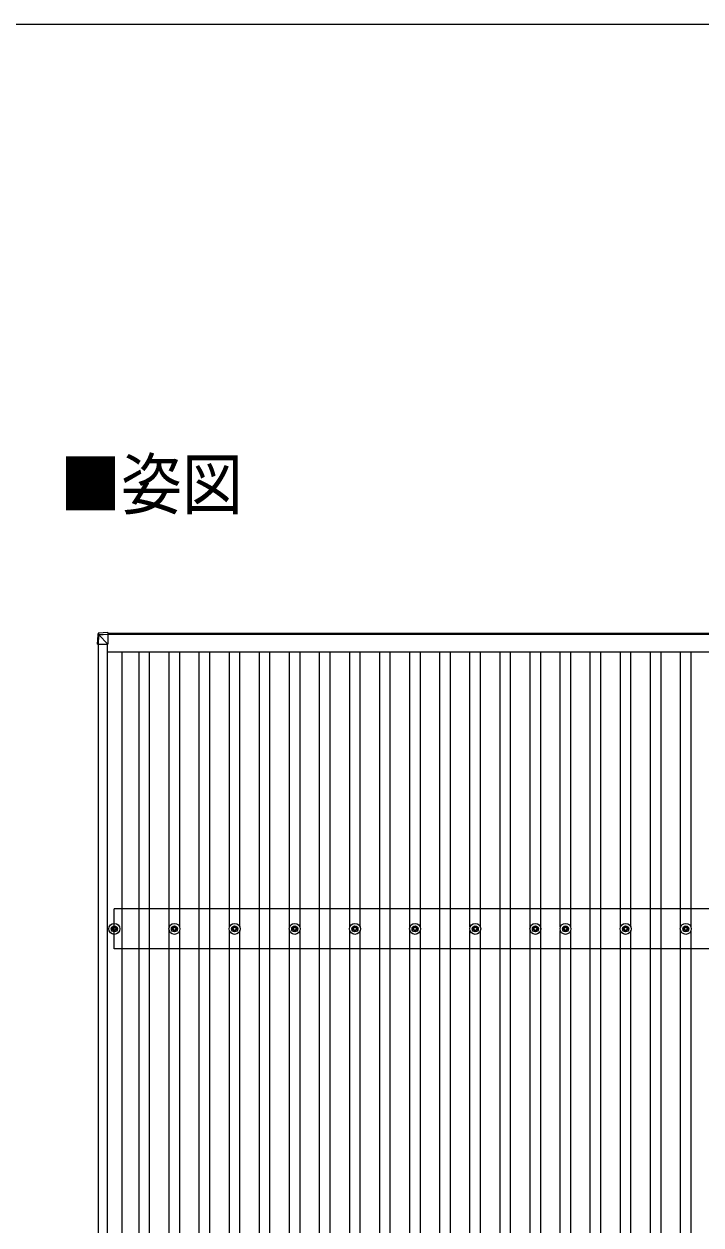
# Model space of a CAD drawing. Units: millimetres at full size, sheet at 1:50; details may follow other scales. Extents: x -14053 to 14053, y -9700 to 9700.
# Drawn here: x -9105 to -6854, y 5706 to 9700 of the extents above; entities that cross this region are included whole.
import ezdxf
from ezdxf.enums import TextEntityAlignment as Align

# ---------------------------------------------------------------- set-up
doc = ezdxf.new("R2010")
doc.units = ezdxf.units.MM
doc.header["$LTSCALE"] = 50
for name, color, linetype, lineweight in [('1-0', 134, 'Continuous', 9), ('1-1', 2, 'Continuous', 9), ('1-3', 5, 'Continuous', 5), ('1-4', 6, 'Continuous', 9), ('F-0', 7, 'Continuous', 9)]:
    doc.layers.add(name, color=color, linetype=linetype, lineweight=lineweight)
doc.styles.add('ＭＳ ゴシック', font='')
doc.styles.get('ＭＳ ゴシック').set_extended_font_data('MS Gothic')

msp = doc.modelspace()

# ---------------------------------------------------------------- linework, layer by layer
at = {"layer": '1-0'}
for p, q in [((-8778.14, 1770.97), (-8778.14, 7612.28)), ((-8722.14, 1770.97), (-8722.14, 7612.28)), ((-8687.14, 1770.97), (-8687.14, 7612.28)), ((-8622.14, 6696.02), (-8622.14, 7612.28)), ((-8587.14, 6696.02), (-8587.14, 7612.28)), ((-8522.14, 1770.97), (-8522.14, 7612.28)), ((-8487.14, 1770.97), (-8487.14, 7612.28)), ((-8422.14, 6696.03), (-8422.14, 7612.28)), ((-8387.14, 6696.01), (-8387.14, 7612.28)), ((-8322.14, 1770.97), (-8322.14, 7612.28)), ((-8287.14, 1770.97), (-8287.14, 7612.28)), ((-8222.14, 6696.03), (-8222.14, 7612.28)), ((-8187.14, 6696.01), (-8187.14, 7612.28)), ((-8122.14, 1770.97), (-8122.14, 7612.28)), ((-8087.14, 1770.97), (-8087.14, 7612.28)), ((-8022.14, 6696.03), (-8022.14, 7612.28)), ((-7987.14, 6696.01), (-7987.14, 7612.28)), ((-7922.14, 1770.97), (-7922.14, 7612.28)), ((-7887.14, 1770.97), (-7887.14, 7612.28)), ((-7822.14, 6696.03), (-7822.14, 7612.28)), ((-7787.14, 6696.01), (-7787.14, 7612.28)), ((-7722.14, 1770.97), (-7722.14, 7612.28)), ((-7687.14, 1770.97), (-7687.14, 7612.28)), ((-7622.14, 6696.03), (-7622.14, 7612.28)), ((-7622.14, 6696.03), (-7622.14, 7612.28)), ((-7587.14, 6696.01), (-7587.14, 7612.28)), ((-7587.14, 6696.01), (-7587.14, 7612.28)), ((-7522.14, 1770.97), (-7522.14, 7612.28)), ((-7522.14, 1770.97), (-7522.14, 7612.28)), ((-7487.14, 1770.97), (-7487.14, 7612.28)), ((-7487.14, 1770.97), (-7487.14, 7612.28)), ((-7422.14, 6696.03), (-7422.14, 7612.28)), ((-7422.14, 1770.97), (-7422.14, 7612.28)), ((-7387.14, 6696.01), (-7387.14, 7612.28)), ((-7387.14, 1770.97), (-7387.14, 7612.28)), ((-7322.14, 6696.03), (-7322.14, 7612.28)), ((-7287.14, 6696.01), (-7287.14, 7612.28)), ((-7222.14, 1770.97), (-7222.14, 7612.28)), ((-7222.14, 1770.97), (-7222.14, 7612.28)), ((-7187.14, 1770.97), (-7187.14, 7612.28)), ((-7187.14, 1770.97), (-7187.14, 7612.28)), ((-7122.14, 6696.03), (-7122.14, 7612.28)), ((-7122.14, 6696.03), (-7122.14, 7612.28)), ((-7087.14, 6696.01), (-7087.14, 7612.28)), ((-7087.14, 6696.01), (-7087.14, 7612.28)), ((-7022.14, 1770.97), (-7022.14, 7612.28)), ((-7022.14, 1770.97), (-7022.14, 7612.28)), ((-6987.14, 1770.97), (-6987.14, 7612.28)), ((-6987.14, 1770.97), (-6987.14, 7612.28)), ((-6922.14, 6696.03), (-6922.14, 7612.28)), ((-6887.14, 6696.01), (-6887.14, 7612.28)), ((-8622.14, 4696.02), (-8622.14, 6685.66)), ((-8587.14, 4696.02), (-8587.14, 6685.66)), ((-8422.14, 4696.02), (-8422.14, 6685.66)), ((-8387.14, 4696.02), (-8387.14, 6685.66)), ((-8222.14, 4696.02), (-8222.14, 6685.66)), ((-8187.14, 4696.02), (-8187.14, 6685.66)), ((-8022.14, 4696.02), (-8022.14, 6685.66)), ((-7987.14, 4696.02), (-7987.14, 6685.66)), ((-7822.14, 4696.02), (-7822.14, 6685.66)), ((-7787.14, 4696.02), (-7787.14, 6685.66)), ((-7622.14, 4696.02), (-7622.14, 6685.66)), ((-7622.14, 4696.02), (-7622.14, 6685.66)), ((-7587.14, 4696.02), (-7587.14, 6685.66)), ((-7587.14, 4696.02), (-7587.14, 6685.66)), ((-7422.14, 4696.02), (-7422.14, 6685.66)), ((-7387.14, 4696.02), (-7387.14, 6685.66)), ((-7322.14, 4696.02), (-7322.14, 6685.66)), ((-7287.14, 4696.02), (-7287.14, 6685.66)), ((-7122.14, 4696.02), (-7122.14, 6685.66)), ((-7122.14, 4696.02), (-7122.14, 6685.66)), ((-7087.14, 4696.02), (-7087.14, 6685.66)), ((-7087.14, 4696.02), (-7087.14, 6685.66)), ((-6922.14, 4696.02), (-6922.14, 6685.66)), ((-6887.14, 4696.02), (-6887.14, 6685.66))]:
    msp.add_line(p, q, dxfattribs=at)
at = {"layer": '1-1'}
for p, q in [((-8826.15, 7673.86), (-983.94, 7673.86)), ((-983.94, 7669.27), (-8826.15, 7669.27)), ((-7327.14, 7673.86), (-7282.14, 7673.86)), ((-8856.64, 1745.96), (-8856.64, 7637.69)), ((-8827.64, 1745.94), (-8827.64, 7637.64)), ((-8827.64, 7612.28), (-981.64, 7612.28)), ((-1004.22, 6757.84), (-8804.64, 6757.84)), ((-8804.64, 6623.84), (-8804.64, 6757.84)), ((-1004.22, 6623.84), (-8804.64, 6623.84))]:
    msp.add_line(p, q, dxfattribs=at)
at = {"layer": '1-3'}
for p, q in [((-8814.64, 6692.59), (-8810.22, 6692.59)), ((-8814.64, 6692.59), (-8810.22, 6692.59)), ((-8814.64, 6689.09), (-8810.22, 6689.09)), ((-8814.64, 6689.09), (-8810.22, 6689.09)), ((-8806.39, 6700.84), (-8806.39, 6696.42)), ((-8806.39, 6700.84), (-8806.39, 6696.42)), ((-8806.39, 6685.26), (-8806.39, 6680.84)), ((-8806.39, 6685.26), (-8806.39, 6680.84)), ((-8802.89, 6700.84), (-8802.89, 6696.42)), ((-8802.89, 6700.84), (-8802.89, 6696.42)), ((-8802.89, 6685.26), (-8802.89, 6680.84)), ((-8802.89, 6685.26), (-8802.89, 6680.84)), ((-8799.06, 6692.59), (-8794.64, 6692.59)), ((-8799.06, 6692.59), (-8794.64, 6692.59)), ((-8799.06, 6689.09), (-8794.64, 6689.09)), ((-8799.06, 6689.09), (-8794.64, 6689.09)), ((-8614.64, 6692.59), (-8610.22, 6692.59)), ((-8614.64, 6689.09), (-8610.22, 6689.09)), ((-8606.39, 6700.84), (-8606.39, 6696.42)), ((-8606.39, 6685.26), (-8606.39, 6680.84)), ((-8602.89, 6700.84), (-8602.89, 6696.42)), ((-8602.89, 6685.26), (-8602.89, 6680.84)), ((-8599.06, 6692.59), (-8594.64, 6692.59)), ((-8599.06, 6689.09), (-8594.64, 6689.09)), ((-8414.64, 6692.59), (-8410.22, 6692.59)), ((-8414.64, 6689.09), (-8410.22, 6689.09)), ((-8406.39, 6700.84), (-8406.39, 6696.42)), ((-8406.39, 6685.26), (-8406.39, 6680.84)), ((-8402.89, 6700.84), (-8402.89, 6696.42)), ((-8402.89, 6685.26), (-8402.89, 6680.84)), ((-8399.06, 6692.59), (-8394.64, 6692.59)), ((-8399.06, 6689.09), (-8394.64, 6689.09)), ((-8214.64, 6692.59), (-8210.22, 6692.59)), ((-8214.64, 6689.09), (-8210.22, 6689.09)), ((-8206.39, 6700.84), (-8206.39, 6696.42)), ((-8206.39, 6685.26), (-8206.39, 6680.84)), ((-8202.89, 6700.84), (-8202.89, 6696.42)), ((-8202.89, 6685.26), (-8202.89, 6680.84)), ((-8199.06, 6692.59), (-8194.64, 6692.59)), ((-8199.06, 6689.09), (-8194.64, 6689.09)), ((-8014.64, 6692.59), (-8010.22, 6692.59)), ((-8014.64, 6689.09), (-8010.22, 6689.09)), ((-8006.39, 6700.84), (-8006.39, 6696.42)), ((-8006.39, 6685.26), (-8006.39, 6680.84)), ((-8002.89, 6700.84), (-8002.89, 6696.42)), ((-8002.89, 6685.26), (-8002.89, 6680.84)), ((-7999.06, 6692.59), (-7994.64, 6692.59)), ((-7999.06, 6689.09), (-7994.64, 6689.09)), ((-7814.64, 6692.59), (-7810.22, 6692.59)), ((-7814.64, 6689.09), (-7810.22, 6689.09)), ((-7806.39, 6700.84), (-7806.39, 6696.42)), ((-7806.39, 6685.26), (-7806.39, 6680.84)), ((-7802.89, 6700.84), (-7802.89, 6696.42)), ((-7802.89, 6685.26), (-7802.89, 6680.84)), ((-7799.06, 6692.59), (-7794.64, 6692.59)), ((-7799.06, 6689.09), (-7794.64, 6689.09)), ((-7614.64, 6692.59), (-7610.22, 6692.59)), ((-7614.64, 6692.59), (-7610.22, 6692.59)), ((-7614.64, 6689.09), (-7610.22, 6689.09)), ((-7614.64, 6689.09), (-7610.22, 6689.09)), ((-7606.39, 6700.84), (-7606.39, 6696.42)), ((-7606.39, 6700.84), (-7606.39, 6696.42)), ((-7606.39, 6685.26), (-7606.39, 6680.84)), ((-7606.39, 6685.26), (-7606.39, 6680.84)), ((-7602.89, 6700.84), (-7602.89, 6696.42)), ((-7602.89, 6700.84), (-7602.89, 6696.42)), ((-7602.89, 6685.26), (-7602.89, 6680.84)), ((-7602.89, 6685.26), (-7602.89, 6680.84)), ((-7599.06, 6692.59), (-7594.64, 6692.59)), ((-7599.06, 6692.59), (-7594.64, 6692.59)), ((-7599.06, 6689.09), (-7594.64, 6689.09)), ((-7599.06, 6689.09), (-7594.64, 6689.09)), ((-7414.64, 6692.59), (-7410.22, 6692.59)), ((-7414.64, 6689.09), (-7410.22, 6689.09)), ((-7406.39, 6700.84), (-7406.39, 6696.42)), ((-7406.39, 6685.26), (-7406.39, 6680.84)), ((-7402.89, 6700.84), (-7402.89, 6696.42)), ((-7402.89, 6685.26), (-7402.89, 6680.84)), ((-7399.06, 6692.59), (-7394.64, 6692.59)), ((-7399.06, 6689.09), (-7394.64, 6689.09)), ((-7314.64, 6692.59), (-7310.22, 6692.59)), ((-7314.64, 6689.09), (-7310.22, 6689.09)), ((-7306.39, 6700.84), (-7306.39, 6696.42)), ((-7306.39, 6685.26), (-7306.39, 6680.84)), ((-7302.89, 6700.84), (-7302.89, 6696.42)), ((-7302.89, 6685.26), (-7302.89, 6680.84)), ((-7299.06, 6692.59), (-7294.64, 6692.59)), ((-7299.06, 6689.09), (-7294.64, 6689.09)), ((-7114.64, 6692.59), (-7110.22, 6692.59)), ((-7114.64, 6692.59), (-7110.22, 6692.59)), ((-7114.64, 6689.09), (-7110.22, 6689.09)), ((-7114.64, 6689.09), (-7110.22, 6689.09)), ((-7106.39, 6700.84), (-7106.39, 6696.42)), ((-7106.39, 6700.84), (-7106.39, 6696.42)), ((-7106.39, 6685.26), (-7106.39, 6680.84)), ((-7106.39, 6685.26), (-7106.39, 6680.84)), ((-7102.89, 6700.84), (-7102.89, 6696.42)), ((-7102.89, 6700.84), (-7102.89, 6696.42)), ((-7102.89, 6685.26), (-7102.89, 6680.84)), ((-7102.89, 6685.26), (-7102.89, 6680.84)), ((-7099.06, 6692.59), (-7094.64, 6692.59)), ((-7099.06, 6692.59), (-7094.64, 6692.59)), ((-7099.06, 6689.09), (-7094.64, 6689.09)), ((-7099.06, 6689.09), (-7094.64, 6689.09)), ((-6914.64, 6692.59), (-6910.22, 6692.59)), ((-6914.64, 6689.09), (-6910.22, 6689.09)), ((-6906.39, 6700.84), (-6906.39, 6696.42)), ((-6906.39, 6685.26), (-6906.39, 6680.84)), ((-6902.89, 6700.84), (-6902.89, 6696.42)), ((-6902.89, 6685.26), (-6902.89, 6680.84)), ((-6899.06, 6692.59), (-6894.64, 6692.59)), ((-6899.06, 6689.09), (-6894.64, 6689.09))]:
    msp.add_line(p, q, dxfattribs=at)
for centre, radius in [((-8804.64, 6690.84), 18.25), ((-8804.64, 6690.84), 18.25), ((-8804.64, 6690.84), 10.15), ((-8804.64, 6690.84), 10.15), ((-8804.64, 6690.84), 5.85), ((-8804.64, 6690.84), 5.85), ((-8804.64, 6690.84), 5.25), ((-8804.64, 6690.84), 5.25), ((-8604.64, 6690.84), 18.25), ((-8604.64, 6690.84), 10.15), ((-8604.64, 6690.84), 5.85), ((-8604.64, 6690.84), 5.25), ((-8404.64, 6690.84), 18.25), ((-8404.64, 6690.84), 10.15), ((-8404.64, 6690.84), 5.85), ((-8404.64, 6690.84), 5.25), ((-8204.64, 6690.84), 18.25), ((-8204.64, 6690.84), 10.15), ((-8204.64, 6690.84), 5.85), ((-8204.64, 6690.84), 5.25), ((-8004.64, 6690.84), 18.25), ((-8004.64, 6690.84), 10.15), ((-8004.64, 6690.84), 5.85), ((-8004.64, 6690.84), 5.25), ((-7804.64, 6690.84), 18.25), ((-7804.64, 6690.84), 10.15), ((-7804.64, 6690.84), 5.85), ((-7804.64, 6690.84), 5.25), ((-7604.64, 6690.84), 18.25), ((-7604.64, 6690.84), 18.25), ((-7604.64, 6690.84), 10.15), ((-7604.64, 6690.84), 10.15), ((-7604.64, 6690.84), 5.85), ((-7604.64, 6690.84), 5.85), ((-7604.64, 6690.84), 5.25), ((-7604.64, 6690.84), 5.25), ((-7404.64, 6690.84), 18.25), ((-7404.64, 6690.84), 10.15), ((-7404.64, 6690.84), 5.85), ((-7404.64, 6690.84), 5.25), ((-7304.64, 6690.84), 18.25), ((-7304.64, 6690.84), 10.15), ((-7304.64, 6690.84), 5.85), ((-7304.64, 6690.84), 5.25), ((-7104.64, 6690.84), 18.25), ((-7104.64, 6690.84), 18.25), ((-7104.64, 6690.84), 10.15), ((-7104.64, 6690.84), 10.15), ((-7104.64, 6690.84), 5.85), ((-7104.64, 6690.84), 5.85), ((-7104.64, 6690.84), 5.25), ((-7104.64, 6690.84), 5.25), ((-6904.64, 6690.84), 18.25), ((-6904.64, 6690.84), 10.15), ((-6904.64, 6690.84), 5.85), ((-6904.64, 6690.84), 5.25)]:
    msp.add_circle(centre, radius, dxfattribs=at)
at = {"layer": '1-4'}
for p, q in [((-8858.58, 7667.64), (-8858.58, 7672.4)), ((-8826.15, 7676.19), (-8856.71, 7674.27)), ((-8826.15, 7676.19), (-8856.71, 7674.27)), ((-8856.71, 7674.27), (-8856.71, 7674.27)), ((-8856.71, 7674.27), (-8856.71, 7669.51)), ((-8856.71, 7669.51), (-8826.15, 7671.38)), ((-8826.15, 7669.42), (-8856.64, 7667.55)), ((-8826.15, 7676.19), (-8826.15, 7671.38)), ((-8826.15, 7671.38), (-8826.15, 7669.42)), ((-8826.15, 7670.07), (-8826.15, 7637.63)), ((-8860.45, 7637.1), (-8858.58, 7667.64)), ((-8856.69, 7667.45), (-8858.55, 7637.04)), ((-8858.55, 7637.69), (-8826.15, 7637.63)), ((-8856.59, 7667.46), (-8856.69, 7667.45)), ((-8826.15, 7637.63), (-8856.59, 7668.11))]:
    msp.add_line(p, q, dxfattribs=at)
msp.add_lwpolyline([(-8858.58, 7672.4), (-8860.45, 7641.92), (-8860.45, 7637.1)], dxfattribs=at)
for centre, radius, start, end in [((-8856.59, 7667.52), 2, 93.48408, 176.48407), ((-8846.33, 7668.57), 10.42, 174.80664, 186.16183), ((-8856.36, 7680.37), 12.92, 260.08679, 268.52577)]:
    msp.add_arc(centre, radius, start, end, dxfattribs=at)
for centre, major_axis, ratio, start_param, end_param in [((-8856.59, 7672.28), (-1.92, -0.56), 0.998105, 4.4898734, 5.9384966), ((-8856.59, 7667.52), (-0.12, 2), 0.02656, 0.0332981, 1.5518323), ((-8858.45, 7637.1), (-2, 0), 0.033268, 0.0000002, 1.5185344), ((-8820.58, 7669.66), (-36.07, -2.1), 0.055348, 0.0000815, 0.0491486)]:
    msp.add_ellipse(centre, major_axis=major_axis, ratio=ratio, start_param=start_param, end_param=end_param, dxfattribs=at)
at = {"layer": 'F-0', "color": 5, "lineweight": 5}
msp.add_line((-14053.43, 9700), (13346.57, 9700), dxfattribs=at)

# ---------------------------------------------------------------- texts
at = {"layer": '1-0', "color": 7, "style": 'ＭＳ ゴシック', "width": 0.9}
msp.add_text('■姿図', height=165, dxfattribs=at).set_placement((-8984.98, 8037.43), align=Align.BOTTOM_LEFT)

doc.saveas('drawing.dxf')
